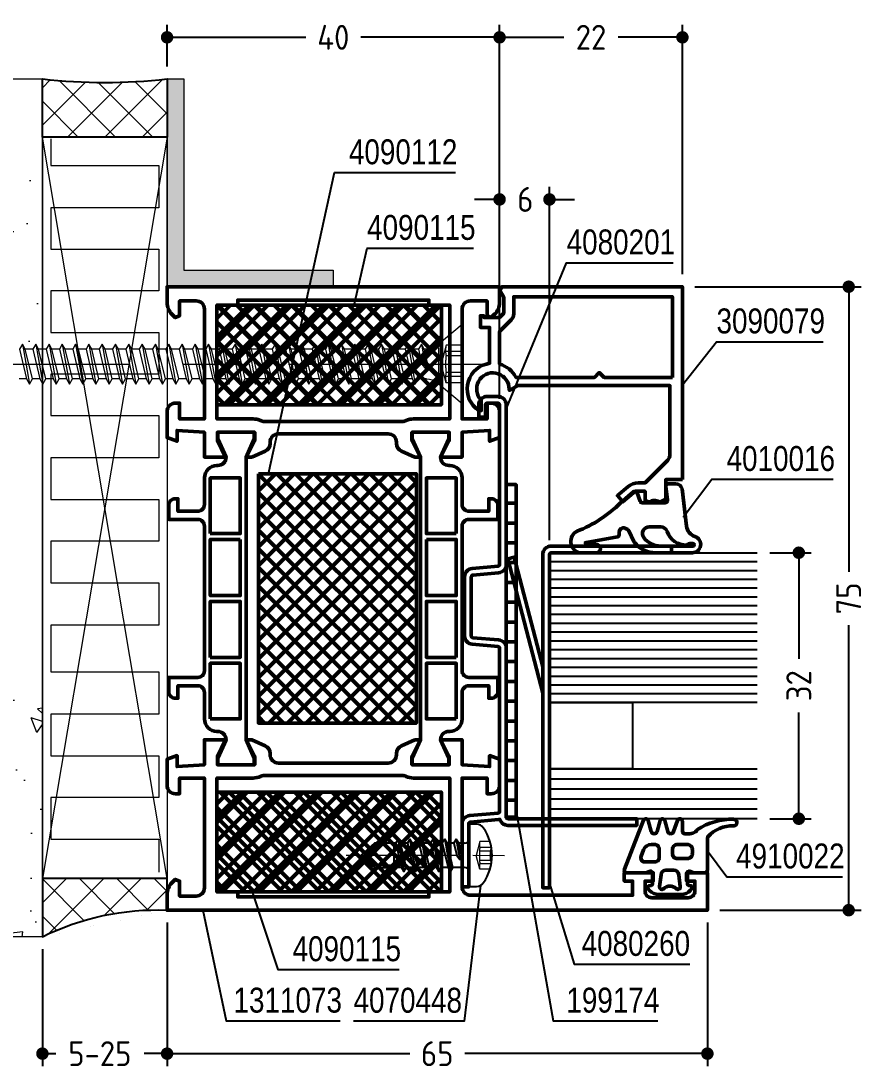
# Model space of a CAD drawing. Header units: millimetres. Extents: x 14 to 196, y 77 to 205.
# Drawn here: x 94.5 to 196.1, y 77.1 to 203.3 of the extents above; entities that cross this region are included whole.
import ezdxf

# ---------------------------------------------------------------- set-up
doc = ezdxf.new("R2010")
doc.units = ezdxf.units.MM
doc.linetypes.add('CENTER', pattern=[50.8, 31.75, -6.35, 6.35, -6.35])
doc.linetypes.add('HIDDEN', pattern=[9.525, 6.35, -3.175])
for name, color, linetype, lineweight in [('AM_5', 3, 'Continuous', 25), ('AM_C', 50, 'Continuous', 50), ('AM_S', 80, 'Continuous', 50), ('Cent3', 70, 'CENTER', 18), ('CHide3', 70, 'HIDDEN', 18), ('Cont2', 2, 'Continuous', 25), ('Cont3', 70, 'Continuous', 18)]:
    doc.layers.add(name, color=color, linetype=linetype, lineweight=lineweight)
doc.styles.add('HBS_DIMTEXTSTYLE', font='isocp.shx')
doc.styles.add('SWISS', font='swiss.ttf')
doc.dimstyles.new('Konstruktionsschnitt 1-1$0', dxfattribs={"dimtxt": 3, "dimasz": 1.5, "dimexe": 1.5, "dimexo": 1.5, "dimgap": 1.5, "dimtad": 0, "dimdsep": 46, "dimtxsty": 'HBS_DIMTEXTSTYLE', "dimblk": 'PUNKT', "dimcen": 0, "dimclrd": 3, "dimclre": 3, "dimclrt": 2, "dimadec": 1, "dimazin": 2, "dimtfac": 0.7, "dimtofl": 0, "dimtmove": 0, "dimatfit": 3, "dimfxl": 0, "dimtolj": 1, "dimtzin": 0, "dimarcsym": 0})

# ---------------------------------------------------------------- blocks, each defined once
blk = doc.blocks.new('ws4070229')
blk.add_lwpolyline([(1.79, -4.29, -0.186611), (2.23, -3), (4.75, 0), (-4.75, 0), (-2.23, -3, -0.176327), (-1.79, -4.22)], format="xyb")
for points in [[(1.93, -2.8), (-1.93, -2.8)], [(0, -4.12), (-1.79, -4.55), (-2.4, -4.9), (-1.79, -5.25), (0, -4.83), (0.61, -4.37), (0, -4.12)], [(-2.4, -4.9), (0.61, -4.37)], [(-1.79, -4.22), (-1.79, -4.55)], [(1.79, -4.29), (1.79, -4.89)], [(1.79, -4.41), (1.79, -5.29)], [(-2.4, -6.5), (2.41, -5.65)], [(-1.79, -5.25), (-1.79, -5.75)], [(-1.79, -5.25), (-1.79, -5.35)], [(-1.79, -5.25), (-1.79, -6.15)], [(1.79, -6.01), (1.79, -6.89)], [(-2.4, -8.1), (2.41, -7.25)], [(-1.79, -6.85), (-1.79, -7.75)], [(-1.79, -8.45), (-1.79, -9.35)], [(1.79, -7.61), (1.79, -8.49)], [(-2.4, -9.7), (2.41, -8.85)], [(-1.79, -10.05), (-1.79, -10.95)], [(1.79, -9.21), (1.79, -10.09)], [(-2.4, -11.3), (2.41, -10.45)], [(1.79, -10.81), (1.79, -11.69)], [(-2.4, -12.9), (2.41, -12.05)], [(-1.79, -11.65), (-1.79, -12.55)], [(1.79, -12.41), (1.79, -13.29)], [(-2.4, -14.5), (2.41, -13.65)], [(-1.79, -13.25), (-1.79, -14.15)], [(-1.79, -14.85), (-1.79, -15.75)], [(1.79, -14.01), (1.79, -14.89)], [(-2.4, -16.1), (2.41, -15.25)], [(1.79, -15.61), (1.79, -16.49)], [(-2.4, -17.7), (2.41, -16.85)], [(-1.79, -16.45), (-1.79, -17.35)], [(1.79, -17.21), (1.79, -18.09)], [(-2.4, -19.3), (2.41, -18.45)], [(-1.79, -18.05), (-1.79, -18.95)], [(1.79, -18.81), (1.79, -19.69)], [(-2.4, -20.9), (2.41, -20.05)], [(-1.79, -19.65), (-1.79, -20.55)], [(-1.79, -21.25), (-1.79, -22.15)], [(1.79, -20.41), (1.79, -21.29)], [(-2.4, -22.5), (2.41, -21.65)], [(1.79, -22.01), (1.79, -22.89)], [(-2.4, -24.1), (2.41, -23.25)], [(-1.79, -22.85), (-1.79, -23.75)], [(1.79, -23.61), (1.79, -24.49)], [(-2.4, -25.7), (2.41, -24.85)], [(-1.79, -24.45), (-1.79, -25.35)], [(1.79, -25.21), (1.79, -26.09)], [(-2.4, -27.3), (2.41, -26.45)], [(-1.79, -26.05), (-1.79, -26.95)], [(-1.79, -27.65), (-1.79, -28.55)], [(1.79, -26.81), (1.79, -27.69)], [(-2.4, -28.9), (2.41, -28.05)], [(1.79, -28.41), (1.79, -29.29)], [(-2.4, -30.5), (2.41, -29.65)], [(-1.79, -29.25), (-1.79, -30.15)], [(1.79, -30.01), (1.79, -30.89)], [(-2.4, -32.1), (2.41, -31.25)], [(-1.79, -30.85), (-1.79, -31.75)], [(-1.79, -32.45), (-1.79, -33.35)], [(1.79, -31.61), (1.79, -32.49)], [(-2.4, -33.7), (2.41, -32.85)], [(-1.79, -34.05), (-1.79, -34.95)], [(1.79, -33.21), (1.79, -34.09)], [(-2.4, -35.3), (2.41, -34.45)], [(1.79, -34.81), (1.79, -35.69)], [(-2.4, -36.9), (2.41, -36.05)], [(-1.79, -35.65), (-1.79, -36.55)], [(1.79, -36.41), (1.79, -37.29)], [(-2.4, -38.5), (2.41, -37.65)], [(-1.79, -37.25), (-1.79, -38.15)], [(-1.79, -38.85), (-1.79, -39.75)], [(1.79, -38.01), (1.79, -38.89)], [(-2.4, -40.1), (2.41, -39.25)], [(1.79, -39.61), (1.79, -40.49)], [(-2.4, -41.7), (2.41, -40.85)], [(-1.79, -40.45), (-1.79, -41.35)], [(1.79, -41.21), (1.79, -42.09)], [(-2.4, -43.3), (2.41, -42.45)], [(-1.79, -42.05), (-1.79, -42.95)], [(1.79, -42.81), (1.79, -43.69)], [(-2.4, -44.9), (2.41, -44.05)], [(-1.79, -43.65), (-1.79, -44.55)], [(-1.79, -45.25), (-1.79, -46.15)], [(1.79, -44.41), (1.79, -45.29)], [(-2.4, -46.5), (2.41, -45.65)], [(1.79, -46.01), (1.79, -46.89)], [(-2.4, -48.1), (2.41, -47.25)], [(-1.79, -46.85), (-1.79, -47.75)], [(1.79, -47.61), (1.79, -48.49)], [(-2.4, -49.7), (2.41, -48.85)], [(-1.79, -48.45), (-1.79, -49.35)], [(1.79, -49.21), (1.79, -50.09)], [(-2.4, -51.3), (2.41, -50.45)], [(-1.79, -50.05), (-1.79, -50.95)], [(-1.79, -51.65), (-1.79, -52.55)], [(1.79, -50.81), (1.79, -51.69)], [(-2.4, -52.9), (2.41, -52.05)], [(1.79, -52.41), (1.79, -53.29)]]:
    blk.add_lwpolyline(points)
for points in [[(1.79, -6.01), (2.41, -5.65), (1.79, -5.29), (-1.79, -6.15), (-2.4, -6.5), (-1.79, -6.85)], [(1.79, -7.61), (2.41, -7.25), (1.79, -6.89), (-1.79, -7.75), (-2.4, -8.1), (-1.79, -8.45)], [(1.79, -9.21), (2.41, -8.85), (1.79, -8.49), (-1.79, -9.35), (-2.4, -9.7), (-1.79, -10.05)], [(1.79, -10.81), (2.41, -10.45), (1.79, -10.09), (-1.79, -10.95), (-2.4, -11.3), (-1.79, -11.65)], [(1.79, -12.41), (2.41, -12.05), (1.79, -11.69), (-1.79, -12.55), (-2.4, -12.9), (-1.79, -13.25)], [(1.79, -14.01), (2.41, -13.65), (1.79, -13.29), (-1.79, -14.15), (-2.4, -14.5), (-1.79, -14.85)], [(1.79, -15.61), (2.41, -15.25), (1.79, -14.89), (-1.79, -15.75), (-2.4, -16.1), (-1.79, -16.45)], [(1.79, -17.21), (2.41, -16.85), (1.79, -16.49), (-1.79, -17.35), (-2.4, -17.7), (-1.79, -18.05)], [(1.79, -18.81), (2.41, -18.45), (1.79, -18.09), (-1.79, -18.95), (-2.4, -19.3), (-1.79, -19.65)], [(1.79, -20.41), (2.41, -20.05), (1.79, -19.69), (-1.79, -20.55), (-2.4, -20.9), (-1.79, -21.25)], [(1.79, -22.01), (2.41, -21.65), (1.79, -21.29), (-1.79, -22.15), (-2.4, -22.5), (-1.79, -22.85)], [(1.79, -23.61), (2.41, -23.25), (1.79, -22.89), (-1.79, -23.75), (-2.4, -24.1), (-1.79, -24.45)], [(1.79, -25.21), (2.41, -24.85), (1.79, -24.49), (-1.79, -25.35), (-2.4, -25.7), (-1.79, -26.05)], [(1.79, -26.81), (2.41, -26.45), (1.79, -26.09), (-1.79, -26.95), (-2.4, -27.3), (-1.79, -27.65)], [(1.79, -28.41), (2.41, -28.05), (1.79, -27.69), (-1.79, -28.55), (-2.4, -28.9), (-1.79, -29.25)], [(1.79, -30.01), (2.41, -29.65), (1.79, -29.29), (-1.79, -30.15), (-2.4, -30.5), (-1.79, -30.85)], [(1.79, -31.61), (2.41, -31.25), (1.79, -30.89), (-1.79, -31.75), (-2.4, -32.1), (-1.79, -32.45)], [(1.79, -33.21), (2.41, -32.85), (1.79, -32.49), (-1.79, -33.35), (-2.4, -33.7), (-1.79, -34.05)], [(1.79, -34.81), (2.41, -34.45), (1.79, -34.09), (-1.79, -34.95), (-2.4, -35.3), (-1.79, -35.65)], [(1.79, -36.41), (2.41, -36.05), (1.79, -35.69), (-1.79, -36.55), (-2.4, -36.9), (-1.79, -37.25)], [(1.79, -38.01), (2.41, -37.65), (1.79, -37.29), (-1.79, -38.15), (-2.4, -38.5), (-1.79, -38.85)], [(1.79, -39.61), (2.41, -39.25), (1.79, -38.89), (-1.79, -39.75), (-2.4, -40.1), (-1.79, -40.45)], [(1.79, -41.21), (2.41, -40.85), (1.79, -40.49), (-1.79, -41.35), (-2.4, -41.7), (-1.79, -42.05)], [(1.79, -42.81), (2.41, -42.45), (1.79, -42.09), (-1.79, -42.95), (-2.4, -43.3), (-1.79, -43.65)], [(1.79, -44.41), (2.41, -44.05), (1.79, -43.69), (-1.79, -44.55), (-2.4, -44.9), (-1.79, -45.25)], [(1.79, -46.01), (2.41, -45.65), (1.79, -45.29), (-1.79, -46.15), (-2.4, -46.5), (-1.79, -46.85)], [(1.79, -47.61), (2.41, -47.25), (1.79, -46.89), (-1.79, -47.75), (-2.4, -48.1), (-1.79, -48.45)], [(1.79, -49.21), (2.41, -48.85), (1.79, -48.49), (-1.79, -49.35), (-2.4, -49.7), (-1.79, -50.05)], [(1.79, -50.81), (2.41, -50.45), (1.79, -50.09), (-1.79, -50.95), (-2.4, -51.3), (-1.79, -51.65)], [(1.79, -52.41), (2.41, -52.05), (1.79, -51.69), (-1.79, -52.55), (-2.4, -52.9), (-1.79, -53.25)]]:
    blk.add_lwpolyline(points, close=True)
at = {"layer": 'Cent3'}
blk.add_lwpolyline([(0, -122.5), (0, 2.5)], dxfattribs=at)
at = {"layer": 'CHide3'}
for points in [[(-2.25, 0), (-2.25, -1.93)], [(-1, 0), (-1, -1.93)], [(1, 0), (1, -1.93)], [(2.25, 0), (2.25, -1.93)], [(-1.5, -0.06), (-1.5, -1.99)], [(1.5, -0.06), (1.5, -1.99)], [(-2.25, -1.93), (0, -2.53)], [(2.25, -1.93), (0, -2.53)]]:
    blk.add_lwpolyline(points, dxfattribs=at)
for centre, radius, start, end in [((-1.63, 3.32), 3.38, 259.3357, 280.6643), ((0, 3.36), 3.5, 253.4149, 286.5851), ((1.62, 3.32), 3.38, 259.3357, 280.6643), ((-1.63, 1.39), 3.38, 259.3357, 280.6643), ((0, 6.17), 8.16, 262.9585, 277.0415), ((1.62, 1.39), 3.38, 259.3357, 280.6643)]:
    blk.add_arc(centre, radius, start, end, dxfattribs=at)
blk = doc.blocks.new('*U5', base_point=(100.732, 352.333))
blk.add_lwpolyline([(110.732, 352.333), (100.732, 352.333), (100.732, 364.833), (101.732, 364.833), (101.732, 353.333), (110.732, 353.333)], close=True)
blk = doc.blocks.new('PUNKT')
at = {"color": 0, "linetype": 'Continuous'}
blk.add_line((-0.5, 0), (-1, 0), dxfattribs=at)
at = {"color": 0, "linetype": 'Continuous', "const_width": 0.5}
blk.add_lwpolyline([(-0.25, 0, 1), (0.25, 0, 1)], format="xyb", close=True, dxfattribs=at)
blk = doc.blocks.new('*D8')
at = {"layer": 'AM_5', "color": 3, "lineweight": -2, "transparency": 16777216}
for p, q in [((112.1, 197.81), (112.1, 202.81)), ((152.1, 172.81), (152.1, 202.81)), ((113.6, 201.31), (128.79, 201.31)), ((150.6, 201.31), (135.4, 201.31))]:
    blk.add_line(p, q, dxfattribs=at)
at = {"layer": 'AM_5', "color": 3, "lineweight": -2, "transparency": 16777216, "xscale": 1.5, "yscale": 1.5, "zscale": 1.5, "rotation": 180}
blk.add_blockref('PUNKT', (112.1, 201.31), dxfattribs=at)
at = {"layer": 'AM_5', "color": 3, "lineweight": -2, "transparency": 16777216, "xscale": 1.5, "yscale": 1.5, "zscale": 1.5}
blk.add_blockref('PUNKT', (152.1, 201.31), dxfattribs=at)
at = {"layer": 'AM_5', "color": 2, "linetype": 'Continuous', "transparency": 16777216, "insert": (132.1, 201.31), "char_height": 3, "attachment_point": 5, "style": 'HBS_DIMTEXTSTYLE'}
blk.add_mtext('\\A1;40', dxfattribs=at)
blk = doc.blocks.new('*D9')
at = {"layer": 'AM_5', "color": 3, "lineweight": -2, "transparency": 16777216}
for p, q in [((152.1, 172.81), (152.1, 202.81)), ((174.1, 172.81), (174.1, 202.81)), ((153.6, 201.31), (159.82, 201.31)), ((172.6, 201.31), (166.37, 201.31))]:
    blk.add_line(p, q, dxfattribs=at)
at = {"layer": 'AM_5', "color": 3, "lineweight": -2, "transparency": 16777216, "xscale": 1.5, "yscale": 1.5, "zscale": 1.5, "rotation": 180}
blk.add_blockref('PUNKT', (152.1, 201.31), dxfattribs=at)
at = {"layer": 'AM_5', "color": 3, "lineweight": -2, "transparency": 16777216, "xscale": 1.5, "yscale": 1.5, "zscale": 1.5}
blk.add_blockref('PUNKT', (174.1, 201.31), dxfattribs=at)
at = {"layer": 'AM_5', "color": 2, "linetype": 'Continuous', "transparency": 16777216, "insert": (163.1, 201.31), "char_height": 3, "attachment_point": 5, "style": 'HBS_DIMTEXTSTYLE'}
blk.add_mtext('\\A1;22', dxfattribs=at)
blk = doc.blocks.new('*D10')
at = {"layer": 'AM_5', "color": 3, "lineweight": -2, "transparency": 16777216}
for p, q in [((112.1, 94.81), (112.1, 77.55)), ((177.1, 94.81), (177.1, 77.55)), ((113.6, 79.05), (141.29, 79.05)), ((175.6, 79.05), (147.9, 79.05))]:
    blk.add_line(p, q, dxfattribs=at)
at = {"layer": 'AM_5', "color": 3, "lineweight": -2, "transparency": 16777216, "xscale": 1.5, "yscale": 1.5, "zscale": 1.5, "rotation": 180}
blk.add_blockref('PUNKT', (112.1, 79.05), dxfattribs=at)
at = {"layer": 'AM_5', "color": 3, "lineweight": -2, "transparency": 16777216, "xscale": 1.5, "yscale": 1.5, "zscale": 1.5}
blk.add_blockref('PUNKT', (177.1, 79.05), dxfattribs=at)
at = {"layer": 'AM_5', "color": 2, "linetype": 'Continuous', "transparency": 16777216, "insert": (144.6, 79.05), "char_height": 3, "attachment_point": 5, "style": 'HBS_DIMTEXTSTYLE'}
blk.add_mtext('\\A1;65', dxfattribs=at)
blk = doc.blocks.new('*D11')
at = {"layer": 'AM_5', "color": 3, "lineweight": -2, "transparency": 16777216}
for p, q in [((152.1, 157.81), (152.1, 183.31)), ((158.1, 140.81), (158.1, 183.31)), ((150.6, 181.81), (149.1, 181.81)), ((159.6, 181.81), (161.1, 181.81))]:
    blk.add_line(p, q, dxfattribs=at)
at = {"layer": 'AM_5', "color": 3, "lineweight": -2, "transparency": 16777216, "xscale": 1.5, "yscale": 1.5, "zscale": 1.5}
blk.add_blockref('PUNKT', (152.1, 181.81), dxfattribs=at)
at = {"layer": 'AM_5', "color": 3, "lineweight": -2, "transparency": 16777216, "xscale": 1.5, "yscale": 1.5, "zscale": 1.5, "rotation": 180}
blk.add_blockref('PUNKT', (158.1, 181.81), dxfattribs=at)
at = {"layer": 'AM_5', "color": 2, "linetype": 'Continuous', "transparency": 16777216, "insert": (155.19, 181.81), "char_height": 3, "attachment_point": 5, "style": 'HBS_DIMTEXTSTYLE'}
blk.add_mtext('\\A1;6', dxfattribs=at)
blk = doc.blocks.new('*D12')
at = {"layer": 'AM_5', "color": 3, "lineweight": -2, "transparency": 16777216}
for p, q in [((184.6, 139.31), (189.6, 139.31)), ((188.1, 137.81), (188.1, 126.55)), ((188.1, 108.81), (188.1, 120.07)), ((184.6, 107.31), (189.6, 107.31))]:
    blk.add_line(p, q, dxfattribs=at)
at = {"layer": 'AM_5', "color": 3, "lineweight": -2, "transparency": 16777216, "xscale": 1.5, "yscale": 1.5, "zscale": 1.5}
for p, rotation in [((188.1, 139.31), 90), ((188.1, 107.31), 270)]:
    blk.add_blockref('PUNKT', p, dxfattribs=dict(at, rotation=rotation))
at = {"layer": 'AM_5', "color": 2, "linetype": 'Continuous', "transparency": 16777216, "insert": (188.1, 123.31), "char_height": 3, "attachment_point": 5, "rotation": 90, "style": 'HBS_DIMTEXTSTYLE'}
blk.add_mtext('\\A1;32', dxfattribs=at)
blk = doc.blocks.new('*D13')
at = {"layer": 'AM_5', "color": 3, "lineweight": -2, "transparency": 16777216}
for p, q in [((175.6, 171.31), (195.6, 171.31)), ((194.1, 169.81), (194.1, 137.02)), ((194.1, 97.81), (194.1, 130.6)), ((178.6, 96.31), (195.6, 96.31))]:
    blk.add_line(p, q, dxfattribs=at)
at = {"layer": 'AM_5', "color": 3, "lineweight": -2, "transparency": 16777216, "xscale": 1.5, "yscale": 1.5, "zscale": 1.5}
for p, rotation in [((194.1, 171.31), 90), ((194.1, 96.31), 270)]:
    blk.add_blockref('PUNKT', p, dxfattribs=dict(at, rotation=rotation))
at = {"layer": 'AM_5', "color": 2, "linetype": 'Continuous', "transparency": 16777216, "insert": (194.1, 133.81), "char_height": 3, "attachment_point": 5, "rotation": 90, "style": 'HBS_DIMTEXTSTYLE'}
blk.add_mtext('\\A1;75', dxfattribs=at)
blk = doc.blocks.new('*D15')
at = {"layer": 'AM_5', "color": 3, "lineweight": -2, "transparency": 16777216}
for p, q in [((112.1, 94.81), (112.1, 77.55)), ((97.1, 91.61), (97.1, 77.55)), ((98.6, 79.05), (98.7, 79.05)), ((110.6, 79.05), (109.33, 79.05))]:
    blk.add_line(p, q, dxfattribs=at)
at = {"layer": 'AM_5', "color": 3, "lineweight": -2, "transparency": 16777216, "xscale": 1.5, "yscale": 1.5, "zscale": 1.5, "rotation": 180}
blk.add_blockref('PUNKT', (97.1, 79.05), dxfattribs=at)
at = {"layer": 'AM_5', "color": 3, "lineweight": -2, "transparency": 16777216, "xscale": 1.5, "yscale": 1.5, "zscale": 1.5}
blk.add_blockref('PUNKT', (112.1, 79.05), dxfattribs=at)
at = {"layer": 'AM_5', "color": 2, "linetype": 'Continuous', "transparency": 16777216, "insert": (104.01, 79.05), "char_height": 3, "attachment_point": 5, "style": 'HBS_DIMTEXTSTYLE'}
blk.add_mtext('\\A1;5-25', dxfattribs=at)
blk = doc.blocks.new('WS4070448')
for p, q in [((-1.45, -9), (-1.45, -11.36)), ((-1.45, -9), (1.45, -9)), ((1.45, -11.36), (1.45, -9)), ((-1.45, -11.36), (0, -13)), ((0, -13), (1.45, -11.36))]:
    blk.add_line(p, q)
blk.add_lwpolyline([(3.32, 1.75, 0.314856), (-3.32, 1.75, 0.244912), (-3.75, 0.93), (-3.75, 0), (3.75, 0), (3.75, 0.93, 0.244912), (3.32, 1.75, 0.138291)], format="xyb")
for points in [[(-1.95, -1.5), (-1.45, -1.79), (0, -1.44), (0.5, -1.07), (0, -0.87), (-1.45, -1.21)], [(-1.95, -2.9), (-1.45, -3.19), (1.45, -2.5), (1.95, -2.21), (1.45, -1.92), (-1.45, -2.61)], [(-1.95, -4.3), (-1.45, -4.59), (1.45, -3.9), (1.95, -3.61), (1.45, -3.32), (-1.45, -4.01)], [(-1.95, -5.7), (-1.45, -5.99), (1.45, -5.3), (1.95, -5.01), (1.45, -4.72), (-1.45, -5.41)], [(-1.95, -7.1), (-1.45, -7.39), (1.45, -6.7), (1.95, -6.41), (1.45, -6.12), (-1.45, -6.81)], [(-1.95, -8.5), (-1.45, -8.79), (1.45, -8.1), (1.95, -7.81), (1.45, -7.52), (-1.45, -8.21)]]:
    blk.add_lwpolyline(points, close=True)
for points in [[(-1.95, -1.5), (0.5, -1.07)], [(-1.45, -0.5), (-1.45, -1.21)], [(1.45, -0.5), (1.45, -1.92)], [(-1.95, -2.9), (1.95, -2.21)], [(-1.45, -1.79), (-1.45, -2.21)], [(-1.45, -1.79), (-1.45, -2.61)], [(-1.45, -1.79), (-1.45, -2.61)], [(1.45, -2.5), (1.45, -3.32)], [(-1.95, -4.3), (1.95, -3.61)], [(-1.45, -3.19), (-1.45, -4.01)], [(-1.95, -5.7), (1.95, -5.01)], [(-1.45, -4.59), (-1.45, -5.41)], [(1.45, -3.9), (1.45, -4.72)], [(-1.45, -5.99), (-1.45, -6.81)], [(1.45, -5.3), (1.45, -6.12)], [(-1.95, -7.1), (1.95, -6.41)], [(-1.45, -7.39), (-1.45, -8.21)], [(1.45, -6.7), (1.45, -7.52)], [(-1.95, -8.5), (1.95, -7.81)], [(-1.45, -8.79), (-1.45, -9)], [(1.45, -8.1), (1.45, -9)], [(1.2, -9), (1.2, -11.25), (0.03, -12.65)], [(1.45, -9.5), (1.45, -10.32)], [(-1.45, -10.19), (-1.45, -11.01)]]:
    blk.add_lwpolyline(points)
for centre, radius, start, end in [((-1.95, -0.5), 0.5, 0, 90), ((1.95, -0.5), 0.5, 90, 180), ((-1.46, -12.83), 1.47, 353.4244, 89.6688)]:
    blk.add_arc(centre, radius, start, end)
at = {"layer": 'Cent3', "ltscale": 0.3}
blk.add_line((-0.02, -14.76), (0, 4.3), dxfattribs=at)
at = {"layer": 'CHide3'}
for p, q in [((-0.97, 1.33), (-0.97, 2.72)), ((-0.56, 1.33), (-0.56, 2.61)), ((0.56, 1.33), (0.56, 2.61)), ((0.97, 1.33), (0.97, 2.72))]:
    blk.add_line(p, q, dxfattribs=at)
for points in [[(-1.65, 2.56), (-1.65, 1.33)], [(1.65, 2.56), (1.65, 1.33)], [(-1.65, 1.33), (0, 0.89)], [(1.65, 1.33), (0, 0.89)]]:
    blk.add_lwpolyline(points, dxfattribs=at)
for centre, radius, start, end in [((-1.59, 3.84), 1.28, 267.2848, 298.8872), ((0, 5.49), 2.94, 250.6988, 289.3012), ((1.59, 3.84), 1.28, 241.1128, 272.7152), ((-1.31, 2.49), 1.21, 253.6643, 286.3357), ((0, 11.41), 10.13, 264.4948, 275.5052), ((1.31, 2.49), 1.21, 253.6643, 286.3357)]:
    blk.add_arc(centre, radius, start, end, dxfattribs=at)
blk = doc.blocks.new('4080260_compressed_wos')
at = {"layer": 'AM_C'}
blk.add_lwpolyline([(0.8, 0.2, -0.414214), (-0.2, -0.8), (-40.3, -0.8), (-40.3, 0), (-0.2, 0, 0.414214), (0, 0.2), (0, 14.7), (0.8, 14.7), (0.8, 0.2)], format="xyb", close=True, dxfattribs=at)
blk.add_lwpolyline([(-13.72, -0.8), (-0.53, -4.23), (-0.74, -5), (-16.9, -0.8)], dxfattribs=at)
blk = doc.blocks.new('*U18', base_point=(158.1, 107.31))
for p, q in [((158.1, 138.25), (183.1, 138.25)), ((158.1, 137.19), (183.1, 137.19)), ((158.1, 136.13), (183.1, 136.13)), ((158.1, 135.07), (183.1, 135.07)), ((158.1, 134.01), (183.1, 134.01)), ((158.1, 132.96), (183.1, 132.96)), ((158.1, 131.9), (183.1, 131.9)), ((158.1, 130.84), (183.1, 130.84)), ((158.1, 129.78), (183.1, 129.78)), ((158.1, 128.72), (183.1, 128.72)), ((158.1, 127.66), (183.1, 127.66)), ((158.1, 126.6), (183.1, 126.6)), ((158.1, 125.54), (183.1, 125.54)), ((158.1, 124.48), (183.1, 124.48)), ((158.1, 123.43), (183.1, 123.43)), ((158.1, 122.37), (183.1, 122.37)), ((158.1, 112.11), (183.1, 112.11)), ((158.1, 110.91), (183.1, 110.91)), ((158.1, 109.71), (183.1, 109.71)), ((158.1, 108.51), (183.1, 108.51))]:
    blk.add_line(p, q)
for points in [[(183.1, 121.31), (158.1, 121.31), (158.1, 139.31), (183.1, 139.31)], [(183.1, 107.31), (158.1, 107.31), (158.1, 113.31), (183.1, 113.31)]]:
    blk.add_lwpolyline(points)
blk.add_lwpolyline([(158.1, 113.31), (158.1, 121.31), (168.1, 121.31), (168.1, 113.31)], close=True)
blk = doc.blocks.new('WI3090079')
for points in [[(-23.2, 22), (-23.2, 20), (-25.5, 20), (-25.9, 19.21, -0.339409), (-25.93, 17.99), (-25.7, 17.5), (-24.6, 17.5), (-24.6, 16.35), (-25.88, 14.82), (-25.12, 14.18), (-24.07, 15.43, 0.176327), (-23.6, 16.71), (-23.6, 17.5), (-20.89, 20.21, -0.198912), (-20.19, 20.5), (-11.9, 20.5), (-11.9, 2.2), (-12.48, 1.19), (-12.04, 1.13, -1.382111), (-13.66, -2.2), (-14.9, -2.2), (-14.9, -2.49, 0.652679), (-9.3, -1.57), (-9.2, -1.2), (-4.9, -1.2), (-4.9, -2.3), (-3.5, -2.3), (-3.5, -1.9), (-3.7, -1.9), (-3.7, 0), (-3.2, 0.5), (-1.25, 0.5), (-0.45, 0.04), (0, 0.3), (0, 22), (-23.2, 22)], [(-10.9, 20.8), (-10.9, 12.58), (-10.32, 12), (-10.9, 11.42), (-10.9, 1.97, -0.213458), (-9.31, 0), (-5.4, 0), (-3.99, 1.41, -0.198912), (-3.28, 1.7), (-1.2, 1.7), (-1.2, 20.8), (-10.9, 20.8)]]:
    blk.add_lwpolyline(points, format="xyb", close=True)
blk = doc.blocks.new('WI4010016')
for points in [[(1.19, 1.96, -0.346133), (1.8, 1.18), (1.8, 0.3, -0.449698), (1.46, 0), (-0.16, 0.2, 0.449698), (-0.5, -0.1), (-0.5, -2.79, 0.315299), (-0.3, -3.07), (0.7, -3.44, -0.548619), (0.81, -3.93), (-0.5, -5.46, 0.104737), (-3.91, -10.66, -0.684728), (-6.5, -10.42), (-6.5, -8.36, -1), (-5.5, -8.36), (-5.5, -9.42, 0.287601), (-5.34, -9.69, 0.156883), (-5.25, -9.53), (-4.59, -5.82, -0.041381), (-4.57, -5.74), (-4.52, -5.69, -0.200274), (-4.31, -5.6), (-4, -5.6, 0.57735), (-3.57, -4.85), (-3.72, -4.58, 0.149451), (-3.85, -4.46), (-5.14, -3.83, -0.069927), (-5.25, -3.76), (-5.51, -3.53, -0.212557), (-6.5, -1.3), (-6.5, 3.2, -0.852431), (-4.55, 3.51, 0.291336), (-3.3, 2.49), (1.19, 1.96)], [(-3.4, -2, -0.612992), (-4.67, -2.65, -0.239931), (-5.7, -0.63), (-5.7, 3.25, -1), (-5.4, 3.25), (-5.4, 2.88, -0.317837), (-5.6, 2.6), (-5.6, 2.51, 0.317975), (-3.93, 0.15, -0.317975), (-3.4, -0.6), (-3.4, -2)]]:
    blk.add_lwpolyline(points, format="xyb", close=True)
blk = doc.blocks.new('WI1311073')
for points in [[(20.5, 29.8), (20.5, 30.5), (18.3, 29.5), (17.5, 29.5), (17.5, 33.9), (18.3, 33.9), (20.5, 32.9), (20.5, 35.5), (17.5, 35.5), (17.28, 38.8), (18.59, 38.8), (18.15, 40), (15, 40, 0.414214), (14, 39), (14, 38.5), (15.9, 38.5), (15.9, 35.5), (2.8, 35.5, -0.414214), (1.8, 36.5), (1.8, 56), (3.5, 56), (3.5, 55), (4.5, 55), (4.5, 58.5), (3.5, 58.5), (3.5, 57.5), (2.3, 57.5, -0.414214), (1.5, 58.3), (1.5, 62.7, -0.414214), (2.3, 63.5), (3.5, 63.5), (3.5, 62.5), (4.5, 62.5), (4.5, 65), (0, 65), (0, 0), (1.9, 0, 0.198912), (3.31, 0.59), (3.71, 0.99), (3.5, 1.5), (1.7, 1.5), (1.7, 3.5, -0.414214), (2.7, 4.5), (15.9, 4.5), (15.9, 1.5), (14, 1.5), (14, 1, 0.414214), (15, 0), (18.15, 0), (18.59, 1.2), (17.28, 1.2), (17.5, 4.5), (20.5, 4.5), (20.5, 7.1), (18.3, 6.1), (17.5, 6.1), (17.5, 10.5), (18.3, 10.5), (20.5, 9.5), (20.5, 10.2), (19.77, 11.81, 0.294108), (18.86, 12.4), (18.7, 12.4, -0.414214), (17.7, 13.4), (17.7, 26.6, -0.414214), (18.7, 27.6), (18.86, 27.6, 0.294108), (19.77, 28.19), (20.5, 29.8)], [(54.5, 32.9), (54.5, 32.95), (56.5, 33.95), (57.5, 33.95), (57.5, 29.45), (56.5, 29.45), (54.5, 30.45), (54.5, 30.5), (20.5, 30.5), (20.5, 30.45), (18.5, 29.45), (17.5, 29.45), (17.5, 33.95), (18.5, 33.95), (20.5, 32.95), (20.5, 32.9, 0.414214), (21.5, 33.9), (21.5, 34, -0.414214), (23, 35.5), (26.2, 35.5, 0.414214), (27, 36.3), (27, 38.7), (25.5, 38.7), (25.5, 39, -0.414214), (26.3, 39.8), (28, 39.8), (28, 36.3, 0.414214), (28.8, 35.5), (46.2, 35.5, 0.414214), (47, 36.3), (47, 39.8), (48.7, 39.8, -0.414214), (49.5, 39), (49.5, 38.7), (48, 38.7), (48, 36.3, 0.414214), (48.8, 35.5), (52, 35.5, -0.414214), (53.5, 34), (53.5, 33.9, 0.414214), (54.5, 32.9)], [(54.5, 10.2), (55.23, 11.81, -0.294108), (56.14, 12.4), (56.3, 12.4, 0.414214), (57.3, 13.4), (57.3, 26.6, 0.414214), (56.3, 27.6), (56.14, 27.6, -0.294108), (55.23, 28.19), (54.5, 29.8), (54.5, 30.5), (56.7, 29.5), (57.5, 29.5), (57.5, 33.9), (56.7, 33.9), (54.5, 32.9), (54.5, 35.5), (57.5, 35.5), (57.72, 38.8), (56.41, 38.8), (56.85, 40), (60, 40, -0.414214), (61, 39), (61, 38.5), (59.1, 38.5), (59.1, 35.5), (72.3, 35.5, 0.414214), (73.3, 36.5), (73.3, 38.5), (71.5, 38.5), (71.29, 39.01), (71.69, 39.41, -0.198912), (73.1, 40), (75, 40), (75, 0), (73.1, 0, -0.198912), (71.69, 0.59), (71.29, 0.99), (71.5, 1.5), (73.3, 1.5), (73.3, 3.5, 0.414214), (72.3, 4.5), (59.1, 4.5), (59.1, 1.5), (61, 1.5), (61, 1, -0.414214), (60, 0), (56.85, 0), (56.41, 1.2), (57.72, 1.2), (57.5, 4.5), (54.5, 4.5), (54.5, 7.1), (56.7, 6.1), (57.5, 6.1), (57.5, 10.5), (56.7, 10.5), (54.5, 9.5), (54.5, 10.2)], [(2.2, 31.5), (1.6, 31.5), (1.6, 8.5), (2.2, 8.5), (2.2, 6), (15.9, 6), (15.9, 10.35, -0.112281), (16.1, 11.24, 0.112281), (16.2, 11.67), (16.2, 28.33, 0.112281), (16.1, 28.76, -0.112281), (15.9, 29.65), (15.9, 34), (2.2, 34), (2.2, 31.5)], [(72.8, 31.5), (73.4, 31.5), (73.4, 8.5), (72.8, 8.5), (72.8, 6), (59.1, 6), (59.1, 10.35, 0.112281), (58.9, 11.24, -0.112281), (58.8, 11.67), (58.8, 28.33, -0.112281), (58.9, 28.76, 0.112281), (59.1, 29.65), (59.1, 34), (72.8, 34), (72.8, 31.5)], [(54.5, 7.1), (54.5, 7.05), (56.5, 6.05), (57.5, 6.05), (57.5, 10.55), (56.5, 10.55), (54.5, 9.55), (54.5, 9.5), (20.5, 9.5), (20.5, 9.55), (18.5, 10.55), (17.5, 10.55), (17.5, 6.05), (18.5, 6.05), (20.5, 7.05), (20.5, 7.1, -0.414214), (21.5, 6.1), (21.5, 6, 0.414214), (23, 4.5), (26.2, 4.5, -0.414214), (27, 3.7), (27, 1.3), (25.5, 1.3), (25.5, 1, 0.414214), (26.3, 0.2), (28, 0.2), (28, 3.7, -0.414214), (28.8, 4.5), (46.2, 4.5, -0.414214), (47, 3.7), (47, 0.2), (48.7, 0.2, 0.414214), (49.5, 1), (49.5, 1.3), (48, 1.3), (48, 3.7, -0.414214), (48.8, 4.5), (52, 4.5, 0.414214), (53.5, 6), (53.5, 6.1, -0.414214), (54.5, 7.1)]]:
    blk.add_lwpolyline(points, format="xyb", close=True)
for points in [[(23, 34.8), (29.7, 34.8), (29.7, 31.2), (23, 31.2), (23, 34.8)], [(30.4, 34.8), (37.15, 34.8), (37.15, 31.2), (30.4, 31.2), (30.4, 34.8)], [(44.6, 31.2), (37.85, 31.2), (37.85, 34.8), (44.6, 34.8), (44.6, 31.2)], [(45.3, 34.8), (52, 34.8), (52, 31.2), (45.3, 31.2), (45.3, 34.8)], [(23, 5.2), (29.7, 5.2), (29.7, 8.8), (23, 8.8), (23, 5.2)], [(30.4, 5.2), (37.15, 5.2), (37.15, 8.8), (30.4, 8.8), (30.4, 5.2)], [(44.6, 8.8), (37.85, 8.8), (37.85, 5.2), (44.6, 5.2), (44.6, 8.8)], [(45.3, 5.2), (52, 5.2), (52, 8.8), (45.3, 8.8), (45.3, 5.2)]]:
    blk.add_lwpolyline(points, close=True)
blk = doc.blocks.new('WI4090115')
h = blk.add_hatch()
h.set_pattern_fill('ANSI37', color=256, scale=0.5, style=0)
h.paths.add_polyline_path([(12, 27), (0, 27), (0, 0), (12, 0)])
blk.add_lwpolyline([(12, 0), (12, 27), (0, 27), (0, 0), (12, 0)], close=True)
blk = doc.blocks.new('WI4910022')
blk.add_line((0.3, 0), (0.3, 0))
blk.add_lwpolyline([(0, -7.38), (0, -9.7, 0.537715), (0.42, -9.98), (6.32, -7.68, 0.71283), (6.28, -7.11), (4.98, -6.76, -0.767327), (4.98, -6.04), (6.28, -5.69, 0.767327), (6.28, -5.11), (4.96, -4.76, -0.767327), (4.96, -4.08), (6.28, -3.59, 0.876976), (6.2, -3), (5, -3, -0.414214), (4.7, -2.7), (4.7, -2.48, -0.288751), (5.2, -1.18, 0.150709), (6.44, 3.17, 1.016945), (5.64, 3.15, -0.221064), (4.33, 0.05, -0.039181), (3.7, 0), (0.3, 0, 0.414214), (0, -0.3), (0, -1.62), (0.19, -2.13, -0.520567), (0, -2.4), (-1.33, -2.4, -0.36397), (-1.53, -2.23), (-1.58, -1.97, 0.594937), (-1.91, -1.85), (-2.12, -2.05, 0.208), (-2.6, -3.15), (-2.6, -5.85, 0.208), (-2.12, -6.95), (-1.91, -7.15, 0.594937), (-1.58, -7.03), (-1.53, -6.77, -0.36397), (-1.33, -6.6), (0, -6.6, -0.520567), (0.19, -6.87), (0, -7.38)], format="xyb")
for points in [[(2.3, -4.2, -0.414214), (1.7, -3.6), (1.7, -2.4, -0.414214), (2.3, -1.8), (2.8, -1.8, -0.414214), (3.4, -2.4), (3.4, -3.6, -0.414214), (2.8, -4.2)], [(0.3, -4.98, -0.378866), (-0.23, -5.57), (-1.66, -5.75, -0.717695), (-1.91, -5.24, 0.421053), (-1.91, -3.76, -0.717695), (-1.66, -3.25), (-0.23, -3.43, -0.378866), (0.3, -4.02), (0.3, -4.98)], [(1.98, -7.97, -0.527791), (1.3, -7.51), (1.3, -6.3, -0.414214), (1.8, -5.8), (2.9, -5.8, -0.414214), (3.4, -6.3), (3.4, -6.73, -0.30908), (2.76, -7.67)]]:
    blk.add_lwpolyline(points, format="xyb", close=True)
blk = doc.blocks.new('WI4080201')
blk.add_lwpolyline([(-49, 1, 0.414214), (-48.8, 0.8), (-28.48, 0.8, -0.388879), (-27.49, -0.11), (-27.22, -3.22, 0.388879), (-27.02, -3.4), (-19.88, -3.4, 0.388879), (-19.68, -3.22), (-19.41, -0.11, -0.388879), (-18.42, 0.8), (0.8, 0.8, -0.414214), (1.8, -0.2), (1.8, -1.5, -0.414214), (0.8, -2.5), (-0.7, -2.5), (-0.7, -1.7), (0.8, -1.7, 0.414214), (1, -1.5), (1, -0.2, 0.414214), (0.8, 0), (-18.42, 0, 0.388879), (-18.62, -0.18), (-18.89, -3.29, -0.388879), (-19.88, -4.2), (-27.02, -4.2, -0.388879), (-28.01, -3.29), (-28.28, -0.18, 0.388879), (-28.48, 0), (-48.12, 0, 0.388879), (-48.32, -0.18), (-48.61, -3.59, -0.388879), (-49.61, -4.5), (-57.2, -4.5), (-57.2, -3.7), (-49.61, -3.7, 0.388879), (-49.41, -3.52), (-49.11, -0.11, -0.039327), (-49.09, 0.04, -0.331311), (-49.8, 1), (-49.8, 16.5), (-49, 16.5), (-49, 1)], format="xyb", close=True)
blk = doc.blocks.new('WI199174')
h = blk.add_hatch()
h.set_pattern_fill('ANSI31', color=256, scale=0.75, angle=45)
h.paths.add_polyline_path([(40, 1.2), (40, 0), (0, 0), (0, 1.2)])
blk.add_lwpolyline([(0, 1.2), (0, 0), (40, 0), (40, 1.2)], close=True)
blk = doc.blocks.new('WI4090112')
h = blk.add_hatch()
h.set_pattern_fill('ANSI37', color=256, scale=0.5)
h.set_pattern_definition([(45, (-15, 0.5), (-1.12253, 1.12253), []), (135, (-15, 0.5), (-1.12253, -1.12253), [])])
h.paths.add_polyline_path([(15, 0.5), (15, 19.5), (-15, 19.5), (-15, 0.5)])
blk.add_lwpolyline([(15, 19.5), (-15, 19.5), (-15, 0.5), (15, 0.5), (15, 19.5)], close=True)

msp = doc.modelspace()

# ---------------------------------------------------------------- hatches: boundary and pattern name
at = {"layer": 'AM_C'}
h = msp.add_hatch(dxfattribs=at)
h.set_pattern_fill('ANSI37', color=256, angle=-90, style=0)
h.set_pattern_definition([(315, (118.095, 169.108), (2.24506, 2.24506), []), (45, (118.095, 169.108), (-2.24506, 2.24506), [])])
h.paths.add_polyline_path([(145.095, 157.108), (145.095, 169.108), (118.095, 169.108), (118.095, 157.108)])
h = msp.add_hatch(dxfattribs=at)
h.set_pattern_fill('ANSI37', color=256, angle=-90, style=0)
h.set_pattern_definition([(315, (118.095, 98.508), (2.24506, 2.24506), []), (45, (118.095, 98.508), (-2.24506, 2.24506), [])])
h.paths.add_polyline_path([(118.095, 110.508), (118.095, 98.508), (145.095, 98.508), (145.095, 110.508)])
at = {"layer": 'Cont3'}
h = msp.add_hatch(dxfattribs=at)
h.set_pattern_fill('AR-CONC', color=256, scale=0.1, angle=90, style=0)
h.paths.add_polyline_path([(97.095, 93.107), (84.595, 93.107), (84.595, 196.308), (97.095, 196.308)])
h = msp.add_hatch(dxfattribs=at)
h.set_pattern_fill('ANSI37', color=256, style=0)
h.set_pattern_definition([(45, (-0.2564, -36.8055), (-2.245064, 2.245064), []), (135, (-0.2564, -36.8055), (-2.245064, -2.245064), [])])
h.paths.add_polyline_path([(112.095, 196.308, -0.0559465), (97.095, 196.308), (97.095, 189.308), (112.095, 189.308)])
h = msp.add_hatch(color=256, dxfattribs=at)
h.dxf.hatch_style = 1
h.paths.add_polyline_path([(114.095, 196.308), (112.095, 196.308), (112.095, 171.308), (129.24, 171.308), (129.679, 173.308), (114.095, 173.308)])
h.paths.add_polyline_path([(132.095, 173.308), (129.679, 173.308), (129.24, 171.308), (132.095, 171.308)])
h = msp.add_hatch(dxfattribs=at)
h.set_pattern_fill('ANSI37', color=256, style=0)
h.set_pattern_definition([(45, (-0.2573, -63.0066), (-2.245064, 2.245064), []), (135, (-0.2573, -63.0066), (-2.245064, -2.245064), [])])
edge = h.paths.add_edge_path()
edge.add_line((112.095, 100.103), (112.094, 100.107))
edge.add_line((112.094, 100.107), (97.095, 100.107))
edge.add_line((97.095, 100.107), (97.095, 93.107))
edge.add_arc((110.824, 65.521), 30.813, 87.63512, 116.45772, ccw=False)
edge.add_line((112.095, 96.308), (112.095, 100.103))

# ---------------------------------------------------------------- linework, layer by layer
at = {"layer": 'AM_5', "color": 3}
for points in [[(124.299, 148.808), (132.255, 185.041), (146.791, 185.041)], [(134.596, 169.108), (136.157, 175.945), (148.976, 175.945)], [(152.895, 156.583), (160.157, 174.195), (172.986, 174.195)], [(174.095, 159.514), (178.197, 164.693), (191.017, 164.693)], [(174.168, 143.572), (177.637, 148.145), (192.225, 148.145)], [(154.095, 108.218), (158.538, 82.989), (171.122, 82.989)], [(177.095, 103.432), (179.424, 100.327), (193.374, 100.327)], [(122.329, 98.508), (125.426, 89.169), (140.015, 89.169)], [(149.791, 99.266), (147.849, 82.974), (134.53, 82.974)], [(158.095, 99.533), (161.089, 89.811), (175, 89.811)], [(116.416, 96.308), (119.22, 82.989), (132.907, 82.989)]]:
    msp.add_lwpolyline(points, dxfattribs=at)
at = {"layer": 'Cont2'}
for points in [[(97.095, 189.308), (97.095, 196.308, 0.0559468), (112.095, 196.308), (112.095, 189.308)], [(97.095, 100.107), (97.095, 93.107, -0.1264296), (112.095, 96.308), (112.095, 100.107)]]:
    msp.add_lwpolyline(points, format="xyb", close=True, dxfattribs=at)
at = {"layer": 'Cont3'}
msp.add_lwpolyline([(97.095, 93.107), (84.595, 93.107), (84.595, 196.308), (97.095, 196.308)], close=True, dxfattribs=at)
for points in [[(112.094, 100.107), (97.094, 100.107), (97.095, 189.308), (112.095, 189.308), (112.094, 100.107), (97.095, 189.308), (112.095, 189.308), (97.094, 100.107)], [(98.095, 189.107), (98.095, 185.907), (111.095, 185.907), (111.095, 180.807), (98.095, 180.807), (98.095, 175.807), (111.095, 175.807), (111.095, 170.807), (98.095, 170.807), (98.095, 165.807), (111.095, 165.807), (111.095, 160.807), (98.095, 160.807), (98.095, 155.807), (111.095, 155.807), (111.095, 150.707), (98.095, 150.707), (98.095, 145.707), (111.095, 145.707), (111.095, 140.707), (98.095, 140.707), (98.095, 135.707), (111.095, 135.707), (111.095, 130.607), (98.095, 130.607), (98.094, 124.97), (98.094, 124.97), (98.094, 124.97), (98.094, 124.97), (98.094, 124.97), (111.094, 124.97), (111.094, 119.87), (98.094, 119.87), (98.094, 114.87), (111.094, 114.87), (111.094, 109.87), (98.094, 109.87), (98.094, 104.87), (111.094, 104.87), (111.094, 100.87), (111.094, 100.87)]]:
    msp.add_lwpolyline(points, dxfattribs=at)

# ---------------------------------------------------------------- block references
at = {"layer": 'AM_C'}
for name, p, rotation in [('WI4090115', (118.095, 169.108), 270), ('WI4090112', (142.595, 133.808), 90)]:
    msp.add_blockref(name, p, dxfattribs=dict(at, rotation=rotation))
at = {"layer": 'AM_C', "xscale": -1}
for name, p, rotation in [('WI4080201', (152.095, 156.308), 269.999999999999), ('WI199174', (152.895, 107.508), 270), ('WI4010016', (172.095, 145.808), 270), ('4080260_compressed_wos', (158.095, 139.308), 270), ('WI4090115', (118.095, 98.508), 270), ('WI4910022', (177.095, 100.808), 270)]:
    msp.add_blockref(name, p, dxfattribs=dict(at, rotation=rotation))
at = {"layer": 'AM_S', "xscale": -1, "rotation": 270}
for name, p in [('WI1311073', (112.095, 96.308)), ('WI3090079', (152.095, 171.308))]:
    msp.add_blockref(name, p, dxfattribs=at)
at = {"layer": 'Cont2'}
msp.add_blockref('*U18', (158.095, 107.308), dxfattribs=at)
at = {"layer": 'Cont2', "rotation": 270}
msp.add_blockref('WS4070448', (148.395, 102.903), dxfattribs=at)
at = {"layer": 'Cont3', "xscale": 2, "yscale": 2, "zscale": 2}
msp.add_blockref('*U5', (112.095, 171.308), dxfattribs=at)
at = {"layer": 'Cont3', "rotation": 270}
msp.add_blockref('ws4070229', (147.595, 162.008), dxfattribs=at)

# ---------------------------------------------------------------- texts
at = {"layer": 'AM_5', "color": 2, "linetype": 'Continuous', "style": 'SWISS', "width": 0.8}
for s, p in [('4090112', (133.972, 186.041)), ('4090115', (136.157, 176.945)), ('4080201', (160.166, 175.195)), ('3090079', (178.197, 165.693)), ('4010016', (179.405, 149.145)), ('4910022', (180.554, 101.327)), ('4080260', (161.968, 90.811)), ('4090115', (127.195, 90.169)), ('1311073', (120.087, 83.989)), ('4070448', (134.53, 83.974)), ('199174', (160.134, 83.989))]:
    msp.add_text(s, height=3, dxfattribs=at).set_placement(p)

# ---------------------------------------------------------------- dimensions: what is measured, and where the dimension line sits
at = {"layer": 'AM_5'}
for base, p1, p2, picture, middle in [((152.095, 201.308), (112.095, 196.308), (152.095, 171.308), '*D8', (132.095, 201.308)), ((174.095, 201.308), (152.095, 171.308), (174.095, 171.308), '*D9', (163.095, 201.308))]:
    dim = msp.add_linear_dim(base=base, p1=p1, p2=p2, dimstyle='Konstruktionsschnitt 1-1$0', override={"dimscale": 1}, dxfattribs=at)
    dim.commit()
    dim.dimension.update_dxf_attribs({"geometry": picture, "text_midpoint": middle})
dim = msp.add_linear_dim(base=(152.095, 181.809), p1=(158.095, 139.308), p2=(152.095, 156.308), dimstyle='Konstruktionsschnitt 1-1$0', override={"dimscale": 1}, dxfattribs=at)
dim.commit()
dim.dimension.update_dxf_attribs({"geometry": '*D11', "text_midpoint": (155.185, 181.809), "dimtype": 160})
for base, p1, p2, angle, picture, middle in [((194.095, 171.308), (177.095, 96.308), (174.095, 171.308), 90, '*D13', (194.095, 133.808)), ((177.095, 79.049), (112.095, 96.308), (177.095, 96.308), 0, '*D10', (144.595, 79.049))]:
    dim = msp.add_linear_dim(base=base, p1=p1, p2=p2, angle=angle, dimstyle='Konstruktionsschnitt 1-1$0', override={"dimscale": 1}, dxfattribs=at)
    dim.commit()
    dim.dimension.update_dxf_attribs({"geometry": picture, "text_midpoint": middle, "dimtype": 160})
dim = msp.add_linear_dim(base=(188.095, 139.308), p1=(183.095, 107.308), p2=(183.095, 139.308), angle=90, dimstyle='Konstruktionsschnitt 1-1$0', override={"dimscale": 1}, dxfattribs=at)
dim.commit()
dim.dimension.update_dxf_attribs({"geometry": '*D12', "text_midpoint": (188.095, 123.308)})
dim = msp.add_linear_dim(base=(112.095, 79.049), p1=(97.095, 93.107), p2=(112.095, 96.308), angle=0, text='5-25', dimstyle='Konstruktionsschnitt 1-1$0', override={"dimscale": 1}, dxfattribs=at)
dim.commit()
dim.dimension.update_dxf_attribs({"geometry": '*D15', "text_midpoint": (104.014, 79.049), "dimtype": 160})

doc.saveas('drawing.dxf')
